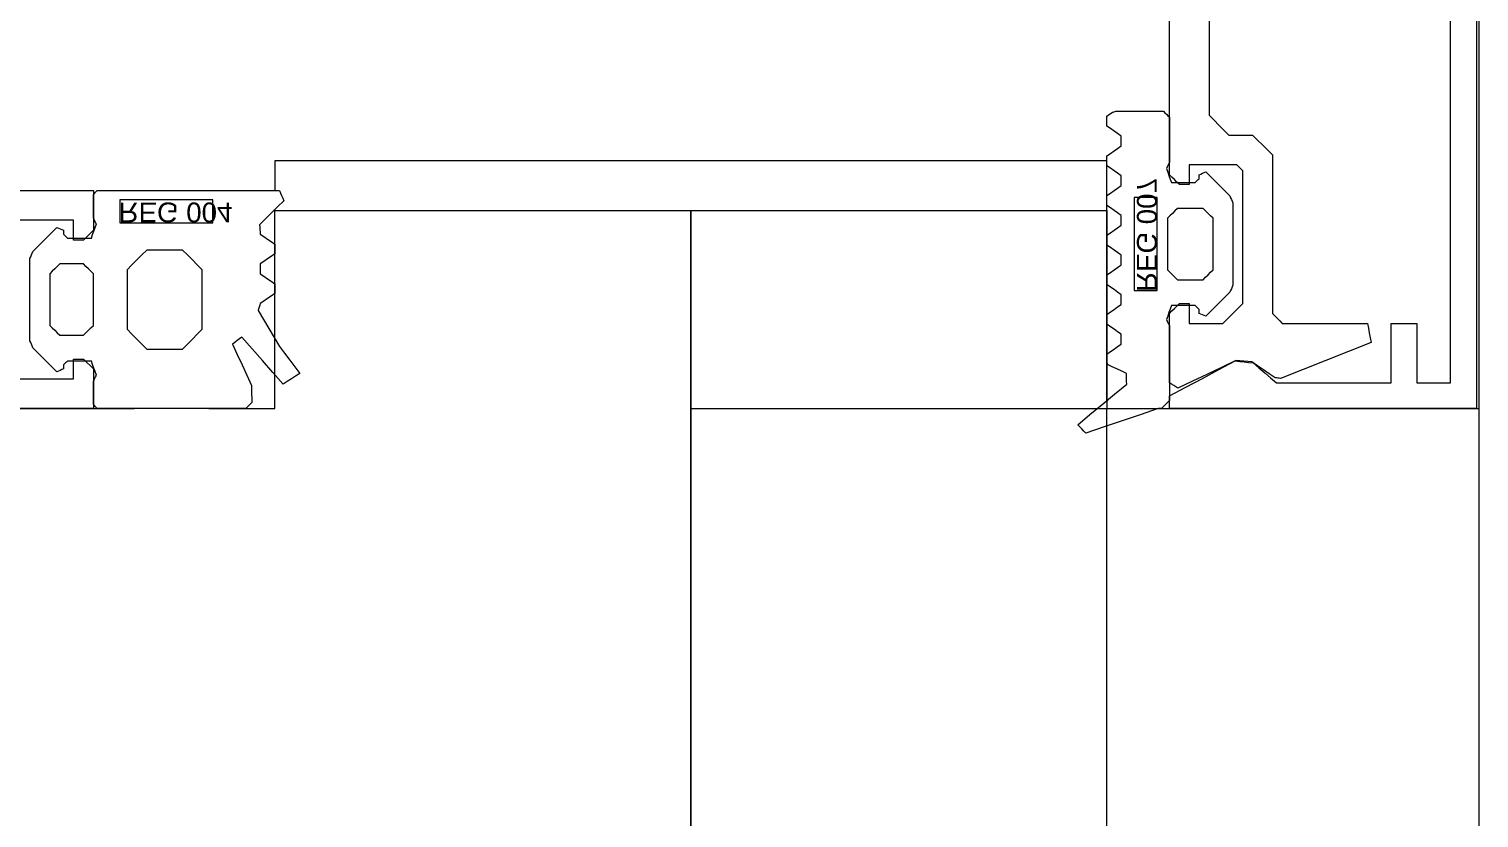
# Model space of a CAD drawing. Header units: millimetres. Extents: x 97 to 214665, y -4577 to 61202.
# Drawn here: x 178824.9 to 178898.1, y 21379.3 to 21419.2 of the extents above; entities that cross this region are included whole.
import ezdxf

# ---------------------------------------------------------------- set-up
doc = ezdxf.new("R2010")
doc.units = ezdxf.units.MM
for name, color, linetype, lineweight in [('A-GLAZ-____-MCUT', 151, 'Continuous', 9), ('A-GLAZ-____-OTLN', 151, 'Continuous', 9), ('A-GLAZ-CURT-OTLN', 52, 'Continuous', 9), ('A-GLAZ-CWMG-MCUT', 51, 'Continuous', 9), ('A-GLAZ-CWMG-OTLN', 51, 'Continuous', 9), ('G-XREF-____-OTLN', 8, 'Continuous', 9)]:
    doc.layers.add(name, color=color, linetype=linetype, lineweight=lineweight)
doc.styles.add('Arial', font='arial.ttf', dxfattribs={"height": 1})

# ---------------------------------------------------------------- blocks, each defined once
blk = doc.blocks.new('PNS_Панель прямоугольная2 - Нр_Стекло - 40мм-39391732-О_АИ_ПП_4_200_Целиком')
at = {"layer": 'A-GLAZ-____-OTLN', "lineweight": 5}
h = blk.add_hatch(dxfattribs=at)
h.set_pattern_fill('FP_143', color=256, style=0, pattern_type=2)
h.set_pattern_definition([(135, (20825, -121460.2), (-282.8427, -282.8427), [200, -600]), (135, (20925, -121660.2), (-282.8427, -282.8427), [600, -200]), (135, (21025, -121260.2), (-282.8427, -282.8427), [200, -600])])
h.paths.add_polyline_path([(485, 0), (-485, 0), (-485, -21), (-475, -21), (-475, -40), (475, -40), (475, -21), (485, -21)])
at = {"layer": 'A-GLAZ-____-MCUT', "color": 10, "lineweight": 5}
blk.add_line((485, 0), (-485, 0), dxfattribs=at)
at = {"layer": 'A-GLAZ-____-OTLN', "color": 10, "lineweight": 5}
blk.add_line((-485, 0), (485, 0), dxfattribs=at)
blk = doc.blocks.new('Прямоугольный импост - Рядовой 50х200-39391715-О_АИ_ПП_4_200_Целиком')
at = {"layer": 'A-GLAZ-CWMG-OTLN', "color": 10, "lineweight": 5}
for p, q in [((121360.2, 21400), (121381.2, 21400)), ((121381.2, 20450), (121381.2, 21400)), ((121400, 20450), (121400, 21400))]:
    blk.add_line(p, q, dxfattribs=at)
blk = doc.blocks.new('Прямоугольный импост - Рядовой 50х200-39391410-О_АИ_ПП_4_200_Целиком')
at = {"layer": 'A-GLAZ-CWMG-MCUT', "color": 90}
for p, q in [((25, 160.2), (25, 28.094)), ((25, 24.344), (25, 21)), ((15, 21), (15, -21)), ((25, 21), (15, 21)), ((15, -21), (25, -21)), ((25, -21), (25, -39.8)), ((25, -39.8), (-25, -39.8))]:
    blk.add_line(p, q, dxfattribs=at)
blk = doc.blocks.new('Прямоугольный импост - 200_dwg-17677014-О_АИ_ПП_4_200_Целиком')
at = {"layer": 'G-XREF-____-OTLN', "color": 10, "lineweight": 5, "flags": 128}
for points in [[(228010.452, 196787.951), (228010.452, 196781.968), (228012.452, 196781.968), (228012.952, 196782.468), (228012.952, 196782.968), (228011.952, 196782.968), (228011.952, 196787.968)], [(228019.952, 196787.968), (228019.952, 196782.968), (228018.952, 196782.968), (228018.952, 196782.468), (228019.452, 196781.968), (228021.452, 196781.968), (228021.452, 196911.968)], [(228013.523, 196785.021), (228013.22, 196784.718), (228012.917, 196784.415), (228012.614, 196784.112), (228012.311, 196783.809)], [(228013.876, 196785.168), (228013.788, 196785.131), (228013.7, 196785.094), (228013.611, 196785.058), (228013.523, 196785.021)], [(228018.028, 196785.168), (228016.99, 196785.168), (228015.952, 196785.168), (228014.914, 196785.168), (228013.876, 196785.168)], [(228018.382, 196785.021), (228018.293, 196785.058), (228018.205, 196785.094), (228018.116, 196785.131), (228018.028, 196785.168)], [(228019.594, 196783.809), (228019.291, 196784.112), (228018.988, 196784.415), (228018.685, 196784.718), (228018.382, 196785.021)], [(228014.152, 196783.668), (228014.277, 196783.793), (228014.402, 196783.918), (228014.527, 196784.043), (228014.652, 196784.168)], [(228014.652, 196784.168), (228015.302, 196784.168), (228015.952, 196784.168), (228016.602, 196784.168), (228017.252, 196784.168)], [(228017.252, 196784.168), (228017.377, 196784.043), (228017.502, 196783.918), (228017.627, 196783.793), (228017.752, 196783.668)], [(228012.311, 196783.809), (228012.346, 196783.724), (228012.382, 196783.638), (228012.417, 196783.553), (228012.452, 196783.468)], [(228012.452, 196783.468), (228012.502, 196783.468), (228012.552, 196783.468), (228012.602, 196783.468), (228012.652, 196783.468)], [(228012.652, 196783.468), (228012.702, 196783.418), (228012.752, 196783.368), (228012.802, 196783.318), (228012.852, 196783.268)], [(228014.152, 196782.468), (228014.152, 196782.768), (228014.152, 196783.068), (228014.152, 196783.368), (228014.152, 196783.668)], [(228017.752, 196783.668), (228017.752, 196783.368), (228017.752, 196783.068), (228017.752, 196782.768), (228017.752, 196782.468)], [(228019.052, 196783.268), (228019.102, 196783.318), (228019.152, 196783.368), (228019.202, 196783.418), (228019.252, 196783.468)], [(228019.252, 196783.468), (228019.302, 196783.468), (228019.352, 196783.468), (228019.402, 196783.468), (228019.452, 196783.468)], [(228019.452, 196783.468), (228019.488, 196783.553), (228019.523, 196783.638), (228019.558, 196783.724), (228019.594, 196783.809)], [(228012.852, 196783.268), (228012.852, 196782.967), (228012.852, 196782.666), (228012.852, 196782.366), (228012.852, 196782.065)], [(228019.052, 196782.065), (228019.052, 196782.366), (228019.052, 196782.666), (228019.052, 196782.967), (228019.052, 196783.268)], [(228010.652, 196781.968), (228010.602, 196781.918), (228010.552, 196781.868), (228010.502, 196781.818), (228010.452, 196781.768)], [(228011.826, 196781.968), (228011.532, 196781.968), (228011.239, 196781.968), (228010.946, 196781.968), (228010.652, 196781.968)], [(228012.139, 196781.816), (228012.061, 196781.854), (228011.982, 196781.892), (228011.904, 196781.93), (228011.826, 196781.968)], [(228012.852, 196782.065), (228012.674, 196782.003), (228012.496, 196781.941), (228012.317, 196781.879), (228012.139, 196781.816)], [(228014.652, 196781.968), (228014.527, 196782.093), (228014.402, 196782.218), (228014.277, 196782.343), (228014.152, 196782.468)], [(228017.252, 196781.968), (228016.602, 196781.968), (228015.952, 196781.968), (228015.302, 196781.968), (228014.652, 196781.968)], [(228017.752, 196782.468), (228017.627, 196782.343), (228017.502, 196782.218), (228017.377, 196782.093), (228017.252, 196781.968)], [(228019.765, 196781.816), (228019.587, 196781.879), (228019.409, 196781.941), (228019.231, 196782.003), (228019.052, 196782.065)], [(228020.079, 196781.968), (228020, 196781.93), (228019.922, 196781.892), (228019.844, 196781.854), (228019.765, 196781.816)], [(228021.252, 196781.968), (228020.959, 196781.968), (228020.665, 196781.968), (228020.372, 196781.968), (228020.079, 196781.968)], [(228021.452, 196781.768), (228021.402, 196781.818), (228021.352, 196781.868), (228021.302, 196781.918), (228021.252, 196781.968)], [(228010.452, 196781.768), (228010.452, 196779.468), (228010.452, 196777.168), (228010.452, 196774.868), (228010.452, 196772.568)], [(228021.452, 196774.268), (228021.452, 196776.143), (228021.452, 196778.018), (228021.452, 196779.893), (228021.452, 196781.768)], [(228013.452, 196779.268), (228013.702, 196779.518), (228013.952, 196779.768), (228014.202, 196780.018), (228014.452, 196780.268)], [(228014.452, 196780.268), (228015.202, 196780.268), (228015.952, 196780.268), (228016.702, 196780.268), (228017.452, 196780.268)], [(228017.452, 196780.268), (228017.702, 196780.018), (228017.952, 196779.768), (228018.202, 196779.518), (228018.452, 196779.268)], [(228013.452, 196777.468), (228013.452, 196777.918), (228013.452, 196778.368), (228013.452, 196778.818), (228013.452, 196779.268)], [(228018.452, 196779.268), (228018.452, 196778.818), (228018.452, 196778.368), (228018.452, 196777.918), (228018.452, 196777.468)], [(228014.452, 196776.468), (228014.202, 196776.718), (228013.952, 196776.968), (228013.702, 196777.218), (228013.452, 196777.468)], [(228018.452, 196777.468), (228018.202, 196777.218), (228017.952, 196776.968), (228017.702, 196776.718), (228017.452, 196776.468)], [(228017.452, 196776.468), (228016.702, 196776.468), (228015.952, 196776.468), (228015.202, 196776.468), (228014.452, 196776.468)], [(228017.844, 196774.476), (228017.933, 196774.592), (228018.023, 196774.708), (228018.112, 196774.824), (228018.201, 196774.939)], [(228018.201, 196774.939), (228018.723, 196774.7), (228019.245, 196774.461), (228019.767, 196774.221), (228020.289, 196773.982)], [(228020.219, 196772.391), (228019.625, 196772.912), (228019.031, 196773.433), (228018.437, 196773.955), (228017.844, 196774.476)], [(228020.289, 196773.982), (228020.505, 196773.978), (228020.721, 196773.975), (228020.936, 196773.971), (228021.152, 196773.968)], [(228021.152, 196773.968), (228021.227, 196774.043), (228021.302, 196774.118), (228021.377, 196774.193), (228021.452, 196774.268)], [(228010.964, 196772.355), (228011.27, 196772.661), (228011.576, 196772.968), (228011.883, 196773.274), (228012.189, 196773.58)], [(228012.189, 196773.58), (228012.304, 196773.569), (228012.419, 196773.558), (228012.533, 196773.548), (228012.648, 196773.537)], [(228012.648, 196773.537), (228012.775, 196773.352), (228012.901, 196773.168), (228013.027, 196772.983), (228013.153, 196772.798)], [(228013.648, 196772.798), (228013.775, 196772.983), (228013.901, 196773.168), (228014.027, 196773.352), (228014.153, 196773.537)], [(228014.153, 196773.537), (228014.277, 196773.537), (228014.401, 196773.537), (228014.525, 196773.537), (228014.648, 196773.537)], [(228014.648, 196773.537), (228014.775, 196773.352), (228014.901, 196773.168), (228015.027, 196772.983), (228015.153, 196772.798)], [(228015.648, 196772.798), (228015.775, 196772.983), (228015.901, 196773.168), (228016.027, 196773.352), (228016.153, 196773.537)], [(228016.153, 196773.537), (228016.242, 196773.565), (228016.33, 196773.592), (228016.419, 196773.62), (228016.507, 196773.648)], [(228016.507, 196773.648), (228016.96, 196773.377), (228017.412, 196773.105), (228017.865, 196772.834), (228018.317, 196772.562)], [(228021.053, 196730.798), (228008.952, 196730.798), (228008.952, 196772.798), (228010.452, 196772.798)], [(228010.452, 196772.568), (228010.58, 196772.514), (228010.708, 196772.461), (228010.836, 196772.408), (228010.964, 196772.355)], [(228013.153, 196772.798), (228013.277, 196772.798), (228013.401, 196772.798), (228013.525, 196772.798), (228013.648, 196772.798)], [(228015.153, 196772.798), (228015.277, 196772.798), (228015.401, 196772.798), (228015.525, 196772.798), (228015.648, 196772.798)], [(228018.317, 196772.562), (228018.659, 196772.308), (228019.002, 196772.053), (228019.344, 196771.799), (228019.686, 196771.544)], [(228019.686, 196771.544), (228019.819, 196771.756), (228019.952, 196771.968), (228020.085, 196772.179), (228020.219, 196772.391)], [(228022.264, 196732.263), (228021.752, 196731.644), (228021.241, 196731.025), (228020.729, 196730.407), (228020.217, 196729.788)], [(228022.69, 196731.847), (228022.584, 196731.951), (228022.477, 196732.055), (228022.371, 196732.159), (228022.264, 196732.263)], [(228021.452, 196728.196), (228021.762, 196729.109), (228022.071, 196730.021), (228022.381, 196730.934), (228022.69, 196731.847)], [(228006.705, 196730.798), (228006.655, 196730.725), (228006.605, 196730.652), (228006.555, 196730.579), (228006.505, 196730.506)], [(228007.2, 196730.798), (228007.076, 196730.798), (228006.952, 196730.798), (228006.828, 196730.798), (228006.705, 196730.798)], [(228007.705, 196730.06), (228007.578, 196730.244), (228007.452, 196730.429), (228007.326, 196730.614), (228007.2, 196730.798)], [(228008.705, 196730.798), (228008.578, 196730.614), (228008.452, 196730.429), (228008.326, 196730.244), (228008.2, 196730.06)], [(228009.2, 196730.798), (228009.076, 196730.798), (228008.952, 196730.798), (228008.828, 196730.798), (228008.705, 196730.798)], [(228009.705, 196730.06), (228009.578, 196730.244), (228009.452, 196730.429), (228009.326, 196730.614), (228009.2, 196730.798)], [(228010.705, 196730.798), (228010.578, 196730.614), (228010.452, 196730.429), (228010.326, 196730.244), (228010.2, 196730.06)], [(228011.2, 196730.798), (228011.076, 196730.798), (228010.952, 196730.798), (228010.828, 196730.798), (228010.705, 196730.798)], [(228011.705, 196730.06), (228011.578, 196730.244), (228011.452, 196730.429), (228011.326, 196730.614), (228011.2, 196730.798)], [(228012.705, 196730.798), (228012.578, 196730.614), (228012.452, 196730.429), (228012.326, 196730.244), (228012.2, 196730.06)], [(228013.2, 196730.798), (228013.076, 196730.798), (228012.952, 196730.798), (228012.828, 196730.798), (228012.705, 196730.798)], [(228013.705, 196730.06), (228013.578, 196730.244), (228013.452, 196730.429), (228013.326, 196730.614), (228013.2, 196730.798)], [(228014.705, 196730.798), (228014.578, 196730.614), (228014.452, 196730.429), (228014.326, 196730.244), (228014.2, 196730.06)], [(228015.2, 196730.798), (228015.076, 196730.798), (228014.952, 196730.798), (228014.828, 196730.798), (228014.705, 196730.798)], [(228015.705, 196730.06), (228015.578, 196730.244), (228015.452, 196730.429), (228015.326, 196730.614), (228015.2, 196730.798)], [(228016.705, 196730.798), (228016.578, 196730.614), (228016.452, 196730.429), (228016.326, 196730.244), (228016.2, 196730.06)], [(228017.2, 196730.798), (228017.076, 196730.798), (228016.952, 196730.798), (228016.828, 196730.798), (228016.705, 196730.798)], [(228017.705, 196730.06), (228017.578, 196730.244), (228017.452, 196730.429), (228017.326, 196730.614), (228017.2, 196730.798)], [(228018.705, 196730.798), (228018.578, 196730.614), (228018.452, 196730.429), (228018.326, 196730.244), (228018.2, 196730.06)], [(228019.223, 196730.759), (228019.093, 196730.768), (228018.964, 196730.778), (228018.834, 196730.788), (228018.705, 196730.798)], [(228019.682, 196729.8), (228019.567, 196730.039), (228019.452, 196730.279), (228019.338, 196730.519), (228019.223, 196730.759)], [(228006.505, 196730.506), (228006.491, 196730.463), (228006.478, 196730.421), (228006.465, 196730.379), (228006.452, 196730.336)], [(228006.452, 196730.336), (228006.452, 196729.735), (228006.452, 196729.133), (228006.452, 196728.531), (228006.452, 196727.929)], [(228008.2, 196730.06), (228008.076, 196730.06), (228007.952, 196730.06), (228007.828, 196730.06), (228007.705, 196730.06)], [(228010.2, 196730.06), (228010.076, 196730.06), (228009.952, 196730.06), (228009.828, 196730.06), (228009.705, 196730.06)], [(228012.2, 196730.06), (228012.076, 196730.06), (228011.952, 196730.06), (228011.828, 196730.06), (228011.705, 196730.06)], [(228014.2, 196730.06), (228014.076, 196730.06), (228013.952, 196730.06), (228013.828, 196730.06), (228013.705, 196730.06)], [(228016.2, 196730.06), (228016.076, 196730.06), (228015.952, 196730.06), (228015.828, 196730.06), (228015.705, 196730.06)], [(228018.2, 196730.06), (228018.076, 196730.06), (228017.952, 196730.06), (228017.828, 196730.06), (228017.705, 196730.06)], [(228020.217, 196729.788), (228020.083, 196729.791), (228019.949, 196729.794), (228019.815, 196729.797), (228019.682, 196729.8)], [(228006.452, 196727.929), (228006.527, 196727.854), (228006.602, 196727.779), (228006.677, 196727.704), (228006.752, 196727.629)], [(228009.026, 196727.629), (228009.104, 196727.667), (228009.182, 196727.705), (228009.261, 196727.742), (228009.339, 196727.78)], [(228009.339, 196727.78), (228009.517, 196727.718), (228009.696, 196727.656), (228009.874, 196727.594), (228010.052, 196727.531)], [(228011.352, 196727.229), (228011.477, 196727.354), (228011.602, 196727.479), (228011.727, 196727.604), (228011.852, 196727.729)], [(228011.852, 196727.729), (228012.502, 196727.729), (228013.152, 196727.729), (228013.802, 196727.729), (228014.452, 196727.729)], [(228014.452, 196727.729), (228014.577, 196727.604), (228014.702, 196727.479), (228014.827, 196727.354), (228014.952, 196727.229)], [(228016.252, 196727.531), (228016.431, 196727.594), (228016.609, 196727.656), (228016.787, 196727.718), (228016.965, 196727.78)], [(228016.965, 196727.78), (228017.044, 196727.742), (228017.122, 196727.705), (228017.2, 196727.667), (228017.279, 196727.629)], [(228021.052, 196727.629), (228021.152, 196727.729), (228021.252, 196727.829), (228021.352, 196727.929), (228021.452, 196728.029)], [(228021.452, 196728.029), (228021.452, 196728.071), (228021.452, 196728.113), (228021.452, 196728.154), (228021.452, 196728.196)], [(228009.652, 196727.629), (228003.052, 196727.629), (227996.452, 196727.629), (227989.852, 196727.629), (227983.252, 196727.629)], [(228006.752, 196727.629), (228007.321, 196727.629), (228007.889, 196727.629), (228008.457, 196727.629), (228009.026, 196727.629)], [(228010.152, 196727.129), (228010.027, 196727.254), (228009.902, 196727.379), (228009.777, 196727.504), (228009.652, 196727.629)], [(228010.052, 196727.531), (228010.052, 196727.231), (228010.052, 196726.93), (228010.052, 196726.63), (228010.052, 196726.329)], [(228010.152, 196726.629), (228010.152, 196726.754), (228010.152, 196726.879), (228010.152, 196727.004), (228010.152, 196727.129)], [(228011.352, 196725.929), (228011.352, 196726.254), (228011.352, 196726.579), (228011.352, 196726.904), (228011.352, 196727.229)], [(228014.952, 196727.229), (228014.952, 196726.904), (228014.952, 196726.579), (228014.952, 196726.254), (228014.952, 196725.929)], [(228016.652, 196727.629), (228016.527, 196727.504), (228016.402, 196727.379), (228016.277, 196727.254), (228016.152, 196727.129)], [(228016.152, 196727.129), (228016.152, 196727.004), (228016.152, 196726.879), (228016.152, 196726.754), (228016.152, 196726.629)], [(228016.252, 196726.329), (228016.252, 196726.63), (228016.252, 196726.93), (228016.252, 196727.231), (228016.252, 196727.531)], [(228020.152, 196727.629), (228019.277, 196727.629), (228018.402, 196727.629), (228017.527, 196727.629), (228016.652, 196727.629)], [(228017.279, 196727.629), (228018.222, 196727.629), (228019.165, 196727.629), (228020.109, 196727.629), (228021.052, 196727.629)], [(228019.03, 196724.273), (228019.378, 196725.005), (228019.726, 196725.736), (228020.075, 196726.468), (228020.423, 196727.2)], [(228020.812, 196727.629), (228020.37, 196726.798), (228019.929, 196725.967), (228019.487, 196725.136), (228019.046, 196724.304)], [(228020.423, 196727.2), (228020.355, 196727.307), (228020.288, 196727.415), (228020.22, 196727.522), (228020.152, 196727.629)], [(228021.452, 196727.629), (228021.292, 196727.629), (228021.132, 196727.629), (228020.972, 196727.629), (228020.812, 196727.629)], [(228021.452, 196712.129), (228021.452, 196716.004), (228021.452, 196719.879), (228021.452, 196723.754), (228021.452, 196727.629)], [(228009.152, 196724.229), (228009.152, 196724.829), (228009.152, 196725.429), (228009.152, 196726.029), (228009.152, 196726.629)], [(228009.152, 196726.629), (228009.402, 196726.629), (228009.652, 196726.629), (228009.902, 196726.629), (228010.152, 196726.629)], [(228010.052, 196726.329), (228010.002, 196726.279), (228009.952, 196726.229), (228009.902, 196726.179), (228009.852, 196726.129)], [(228016.152, 196726.629), (228016.402, 196726.629), (228016.652, 196726.629), (228016.902, 196726.629), (228017.152, 196726.629)], [(228016.452, 196726.129), (228016.402, 196726.179), (228016.352, 196726.229), (228016.302, 196726.279), (228016.252, 196726.329)], [(228017.152, 196726.629), (228017.152, 196726.204), (228017.152, 196725.779), (228017.152, 196725.354), (228017.152, 196724.929)], [(227996.752, 196725.629), (227999.227, 196725.629), (228001.702, 196725.629), (228004.177, 196725.629), (228006.652, 196725.629)], [(228006.652, 196725.629), (228006.902, 196725.379), (228007.152, 196725.129), (228007.402, 196724.879), (228007.652, 196724.629)], [(228009.652, 196726.129), (228009.617, 196726.044), (228009.582, 196725.958), (228009.546, 196725.873), (228009.511, 196725.788)], [(228009.511, 196725.788), (228009.814, 196725.485), (228010.117, 196725.182), (228010.42, 196724.879), (228010.723, 196724.575)], [(228009.852, 196726.129), (228009.802, 196726.129), (228009.752, 196726.129), (228009.702, 196726.129), (228009.652, 196726.129)], [(228011.852, 196725.429), (228011.727, 196725.554), (228011.602, 196725.679), (228011.477, 196725.804), (228011.352, 196725.929)], [(228014.952, 196725.929), (228014.827, 196725.804), (228014.702, 196725.679), (228014.577, 196725.554), (228014.452, 196725.429)], [(228015.582, 196724.575), (228015.885, 196724.879), (228016.188, 196725.182), (228016.491, 196725.485), (228016.794, 196725.788)], [(228016.652, 196726.129), (228016.602, 196726.129), (228016.552, 196726.129), (228016.502, 196726.129), (228016.452, 196726.129)], [(228016.794, 196725.788), (228016.758, 196725.873), (228016.723, 196725.958), (228016.688, 196726.044), (228016.652, 196726.129)], [(228014.452, 196725.429), (228013.802, 196725.429), (228013.152, 196725.429), (228012.502, 196725.429), (228011.852, 196725.429)], [(228017.152, 196724.929), (228016.902, 196724.679), (228016.652, 196724.429), (228016.402, 196724.179), (228016.152, 196723.929)], [(228007.652, 196724.629), (228007.652, 196724.329), (228007.652, 196724.029), (228007.652, 196723.729), (228007.652, 196723.429)], [(228009.452, 196723.929), (228009.377, 196724.004), (228009.302, 196724.079), (228009.227, 196724.154), (228009.152, 196724.229)], [(228010.723, 196724.575), (228010.811, 196724.539), (228010.9, 196724.502), (228010.988, 196724.466), (228011.076, 196724.429)], [(228011.076, 196724.429), (228012.114, 196724.429), (228013.152, 196724.429), (228014.19, 196724.429), (228015.228, 196724.429)], [(228015.228, 196724.429), (228015.316, 196724.466), (228015.405, 196724.502), (228015.493, 196724.539), (228015.582, 196724.575)], [(228019.092, 196723.477), (228019.077, 196723.676), (228019.061, 196723.875), (228019.045, 196724.074), (228019.03, 196724.273)], [(228019.046, 196724.304), (228019.07, 196724.081), (228019.095, 196723.857), (228019.119, 196723.633), (228019.144, 196723.409)], [(228007.652, 196723.429), (228007.902, 196723.179), (228008.152, 196722.929), (228008.402, 196722.679), (228008.652, 196722.429)], [(228016.152, 196723.929), (228014.477, 196723.929), (228012.802, 196723.929), (228011.127, 196723.929), (228009.452, 196723.929)], [(228019.9, 196722.299), (228019.698, 196722.593), (228019.496, 196722.888), (228019.294, 196723.182), (228019.092, 196723.477)], [(228019.144, 196723.409), (228019.396, 196723.114), (228019.648, 196722.819), (228019.9, 196722.524), (228020.152, 196722.229)], [(228008.652, 196722.429), (228010.652, 196722.429), (228012.652, 196722.429), (228014.652, 196722.429), (228016.652, 196722.429)], [(228016.652, 196722.429), (228016.777, 196722.304), (228016.902, 196722.179), (228017.027, 196722.054), (228017.152, 196721.929)], [(228017.152, 196721.929), (228017.152, 196720.854), (228017.152, 196719.779), (228017.152, 196718.704), (228017.152, 196717.629)], [(228018.117, 196717.445), (228018.571, 196718.588), (228019.024, 196719.732), (228019.478, 196720.875), (228019.931, 196722.018)], [(228019.931, 196722.018), (228019.923, 196722.088), (228019.915, 196722.159), (228019.908, 196722.229), (228019.9, 196722.299)], [(228020.152, 196722.229), (228020.152, 196720.779), (228020.152, 196719.329), (228020.152, 196717.879), (228020.152, 196716.429)], [(228017.152, 196717.629), (228017.393, 196717.583), (228017.635, 196717.537), (228017.876, 196717.491), (228018.117, 196717.445)], [(228020.152, 196716.429), (228019.402, 196716.429), (228018.652, 196716.429), (228017.902, 196716.429), (228017.152, 196716.429)], [(228017.152, 196716.429), (228017.152, 196716.104), (228017.152, 196715.779), (228017.152, 196715.454), (228017.152, 196715.129)], [(228017.152, 196715.129), (228017.902, 196715.129), (228018.652, 196715.129), (228019.402, 196715.129), (228020.152, 196715.129)], [(228020.152, 196715.129), (228020.152, 196714.704), (228020.152, 196714.279), (228020.152, 196713.854), (228020.152, 196713.429)], [(228020.152, 196713.429), (228008.302, 196713.429), (227996.452, 196713.429), (227984.602, 196713.429), (227972.752, 196713.429)], [(227971.452, 196712.129), (227983.952, 196712.129), (227996.452, 196712.129), (228008.952, 196712.129), (228021.452, 196712.129)]]:
    blk.add_lwpolyline(points, dxfattribs=at)
for points in [[(228012.083, 196775.926), (228010.914, 196775.926), (228010.914, 196780.625), (228012.083, 196780.625)], [(228010.802, 196728.241), (228010.802, 196729.41), (228015.502, 196729.41), (228015.502, 196728.241)]]:
    blk.add_lwpolyline(points, close=True, dxfattribs=at)
blk = doc.blocks.new('Прямоугольный импост - 200_dwg-V118-О_АИ_ПП_4_200_Целиком')
at = {"layer": 'G-XREF-____-OTLN', "color": 10, "lineweight": 5, "flags": 128}
for points in [[(228010.452, 196787.951), (228010.452, 196781.968), (228012.452, 196781.968), (228012.952, 196782.468), (228012.952, 196782.968), (228011.952, 196782.968), (228011.952, 196787.968)], [(228019.952, 196787.968), (228019.952, 196782.968), (228018.952, 196782.968), (228018.952, 196782.468), (228019.452, 196781.968), (228021.452, 196781.968), (228021.452, 196911.968)], [(228013.523, 196785.021), (228013.22, 196784.718), (228012.917, 196784.415), (228012.614, 196784.112), (228012.311, 196783.809)], [(228013.876, 196785.168), (228013.788, 196785.131), (228013.7, 196785.094), (228013.611, 196785.058), (228013.523, 196785.021)], [(228018.028, 196785.168), (228016.99, 196785.168), (228015.952, 196785.168), (228014.914, 196785.168), (228013.876, 196785.168)], [(228018.382, 196785.021), (228018.293, 196785.058), (228018.205, 196785.094), (228018.116, 196785.131), (228018.028, 196785.168)], [(228019.594, 196783.809), (228019.291, 196784.112), (228018.988, 196784.415), (228018.685, 196784.718), (228018.382, 196785.021)], [(228014.152, 196783.668), (228014.277, 196783.793), (228014.402, 196783.918), (228014.527, 196784.043), (228014.652, 196784.168)], [(228014.652, 196784.168), (228015.302, 196784.168), (228015.952, 196784.168), (228016.602, 196784.168), (228017.252, 196784.168)], [(228017.252, 196784.168), (228017.377, 196784.043), (228017.502, 196783.918), (228017.627, 196783.793), (228017.752, 196783.668)], [(228012.311, 196783.809), (228012.346, 196783.724), (228012.382, 196783.638), (228012.417, 196783.553), (228012.452, 196783.468)], [(228012.452, 196783.468), (228012.502, 196783.468), (228012.552, 196783.468), (228012.602, 196783.468), (228012.652, 196783.468)], [(228012.652, 196783.468), (228012.702, 196783.418), (228012.752, 196783.368), (228012.802, 196783.318), (228012.852, 196783.268)], [(228014.152, 196782.468), (228014.152, 196782.768), (228014.152, 196783.068), (228014.152, 196783.368), (228014.152, 196783.668)], [(228017.752, 196783.668), (228017.752, 196783.368), (228017.752, 196783.068), (228017.752, 196782.768), (228017.752, 196782.468)], [(228019.052, 196783.268), (228019.102, 196783.318), (228019.152, 196783.368), (228019.202, 196783.418), (228019.252, 196783.468)], [(228019.252, 196783.468), (228019.302, 196783.468), (228019.352, 196783.468), (228019.402, 196783.468), (228019.452, 196783.468)], [(228019.452, 196783.468), (228019.488, 196783.553), (228019.523, 196783.638), (228019.558, 196783.724), (228019.594, 196783.809)], [(228012.852, 196783.268), (228012.852, 196782.967), (228012.852, 196782.666), (228012.852, 196782.366), (228012.852, 196782.065)], [(228019.052, 196782.065), (228019.052, 196782.366), (228019.052, 196782.666), (228019.052, 196782.967), (228019.052, 196783.268)], [(228010.652, 196781.968), (228010.602, 196781.918), (228010.552, 196781.868), (228010.502, 196781.818), (228010.452, 196781.768)], [(228011.826, 196781.968), (228011.532, 196781.968), (228011.239, 196781.968), (228010.946, 196781.968), (228010.652, 196781.968)], [(228012.139, 196781.816), (228012.061, 196781.854), (228011.982, 196781.892), (228011.904, 196781.93), (228011.826, 196781.968)], [(228012.852, 196782.065), (228012.674, 196782.003), (228012.496, 196781.941), (228012.317, 196781.879), (228012.139, 196781.816)], [(228014.652, 196781.968), (228014.527, 196782.093), (228014.402, 196782.218), (228014.277, 196782.343), (228014.152, 196782.468)], [(228017.252, 196781.968), (228016.602, 196781.968), (228015.952, 196781.968), (228015.302, 196781.968), (228014.652, 196781.968)], [(228017.752, 196782.468), (228017.627, 196782.343), (228017.502, 196782.218), (228017.377, 196782.093), (228017.252, 196781.968)], [(228019.765, 196781.816), (228019.587, 196781.879), (228019.409, 196781.941), (228019.231, 196782.003), (228019.052, 196782.065)], [(228020.079, 196781.968), (228020, 196781.93), (228019.922, 196781.892), (228019.844, 196781.854), (228019.765, 196781.816)], [(228021.252, 196781.968), (228020.959, 196781.968), (228020.665, 196781.968), (228020.372, 196781.968), (228020.079, 196781.968)], [(228021.452, 196781.768), (228021.402, 196781.818), (228021.352, 196781.868), (228021.302, 196781.918), (228021.252, 196781.968)], [(228010.452, 196781.768), (228010.452, 196779.468), (228010.452, 196777.168), (228010.452, 196774.868), (228010.452, 196772.568)], [(228021.452, 196774.268), (228021.452, 196776.143), (228021.452, 196778.018), (228021.452, 196779.893), (228021.452, 196781.768)], [(228013.452, 196779.268), (228013.702, 196779.518), (228013.952, 196779.768), (228014.202, 196780.018), (228014.452, 196780.268)], [(228014.452, 196780.268), (228015.202, 196780.268), (228015.952, 196780.268), (228016.702, 196780.268), (228017.452, 196780.268)], [(228017.452, 196780.268), (228017.702, 196780.018), (228017.952, 196779.768), (228018.202, 196779.518), (228018.452, 196779.268)], [(228013.452, 196777.468), (228013.452, 196777.918), (228013.452, 196778.368), (228013.452, 196778.818), (228013.452, 196779.268)], [(228018.452, 196779.268), (228018.452, 196778.818), (228018.452, 196778.368), (228018.452, 196777.918), (228018.452, 196777.468)], [(228014.452, 196776.468), (228014.202, 196776.718), (228013.952, 196776.968), (228013.702, 196777.218), (228013.452, 196777.468)], [(228018.452, 196777.468), (228018.202, 196777.218), (228017.952, 196776.968), (228017.702, 196776.718), (228017.452, 196776.468)], [(228017.452, 196776.468), (228016.702, 196776.468), (228015.952, 196776.468), (228015.202, 196776.468), (228014.452, 196776.468)], [(228017.844, 196774.476), (228017.933, 196774.592), (228018.023, 196774.708), (228018.112, 196774.824), (228018.201, 196774.939)], [(228018.201, 196774.939), (228018.723, 196774.7), (228019.245, 196774.461), (228019.767, 196774.221), (228020.289, 196773.982)], [(228020.219, 196772.391), (228019.625, 196772.912), (228019.031, 196773.433), (228018.437, 196773.955), (228017.844, 196774.476)], [(228020.289, 196773.982), (228020.505, 196773.978), (228020.721, 196773.975), (228020.936, 196773.971), (228021.152, 196773.968)], [(228021.152, 196773.968), (228021.227, 196774.043), (228021.302, 196774.118), (228021.377, 196774.193), (228021.452, 196774.268)], [(228010.964, 196772.355), (228011.27, 196772.661), (228011.576, 196772.968), (228011.883, 196773.274), (228012.189, 196773.58)], [(228012.189, 196773.58), (228012.304, 196773.569), (228012.419, 196773.558), (228012.533, 196773.548), (228012.648, 196773.537)], [(228012.648, 196773.537), (228012.775, 196773.352), (228012.901, 196773.168), (228013.027, 196772.983), (228013.153, 196772.798)], [(228013.648, 196772.798), (228013.775, 196772.983), (228013.901, 196773.168), (228014.027, 196773.352), (228014.153, 196773.537)], [(228014.153, 196773.537), (228014.277, 196773.537), (228014.401, 196773.537), (228014.525, 196773.537), (228014.648, 196773.537)], [(228014.648, 196773.537), (228014.775, 196773.352), (228014.901, 196773.168), (228015.027, 196772.983), (228015.153, 196772.798)], [(228015.648, 196772.798), (228015.775, 196772.983), (228015.901, 196773.168), (228016.027, 196773.352), (228016.153, 196773.537)], [(228016.153, 196773.537), (228016.242, 196773.565), (228016.33, 196773.592), (228016.419, 196773.62), (228016.507, 196773.648)], [(228016.507, 196773.648), (228016.96, 196773.377), (228017.412, 196773.105), (228017.865, 196772.834), (228018.317, 196772.562)], [(228021.053, 196730.798), (228008.952, 196730.798), (228008.952, 196772.798), (228010.452, 196772.798)], [(228010.452, 196772.568), (228010.58, 196772.514), (228010.708, 196772.461), (228010.836, 196772.408), (228010.964, 196772.355)], [(228013.153, 196772.798), (228013.277, 196772.798), (228013.401, 196772.798), (228013.525, 196772.798), (228013.648, 196772.798)], [(228015.153, 196772.798), (228015.277, 196772.798), (228015.401, 196772.798), (228015.525, 196772.798), (228015.648, 196772.798)], [(228018.317, 196772.562), (228018.659, 196772.308), (228019.002, 196772.053), (228019.344, 196771.799), (228019.686, 196771.544)], [(228019.686, 196771.544), (228019.819, 196771.756), (228019.952, 196771.968), (228020.085, 196772.179), (228020.219, 196772.391)], [(228022.264, 196732.263), (228021.752, 196731.644), (228021.241, 196731.025), (228020.729, 196730.407), (228020.217, 196729.788)], [(228022.69, 196731.847), (228022.584, 196731.951), (228022.477, 196732.055), (228022.371, 196732.159), (228022.264, 196732.263)], [(228021.452, 196728.196), (228021.762, 196729.109), (228022.071, 196730.021), (228022.381, 196730.934), (228022.69, 196731.847)], [(228006.705, 196730.798), (228006.655, 196730.725), (228006.605, 196730.652), (228006.555, 196730.579), (228006.505, 196730.506)], [(228007.2, 196730.798), (228007.076, 196730.798), (228006.952, 196730.798), (228006.828, 196730.798), (228006.705, 196730.798)], [(228007.705, 196730.06), (228007.578, 196730.244), (228007.452, 196730.429), (228007.326, 196730.614), (228007.2, 196730.798)], [(228008.705, 196730.798), (228008.578, 196730.614), (228008.452, 196730.429), (228008.326, 196730.244), (228008.2, 196730.06)], [(228009.2, 196730.798), (228009.076, 196730.798), (228008.952, 196730.798), (228008.828, 196730.798), (228008.705, 196730.798)], [(228009.705, 196730.06), (228009.578, 196730.244), (228009.452, 196730.429), (228009.326, 196730.614), (228009.2, 196730.798)], [(228010.705, 196730.798), (228010.578, 196730.614), (228010.452, 196730.429), (228010.326, 196730.244), (228010.2, 196730.06)], [(228011.2, 196730.798), (228011.076, 196730.798), (228010.952, 196730.798), (228010.828, 196730.798), (228010.705, 196730.798)], [(228011.705, 196730.06), (228011.578, 196730.244), (228011.452, 196730.429), (228011.326, 196730.614), (228011.2, 196730.798)], [(228012.705, 196730.798), (228012.578, 196730.614), (228012.452, 196730.429), (228012.326, 196730.244), (228012.2, 196730.06)], [(228013.2, 196730.798), (228013.076, 196730.798), (228012.952, 196730.798), (228012.828, 196730.798), (228012.705, 196730.798)], [(228013.705, 196730.06), (228013.578, 196730.244), (228013.452, 196730.429), (228013.326, 196730.614), (228013.2, 196730.798)], [(228014.705, 196730.798), (228014.578, 196730.614), (228014.452, 196730.429), (228014.326, 196730.244), (228014.2, 196730.06)], [(228015.2, 196730.798), (228015.076, 196730.798), (228014.952, 196730.798), (228014.828, 196730.798), (228014.705, 196730.798)], [(228015.705, 196730.06), (228015.578, 196730.244), (228015.452, 196730.429), (228015.326, 196730.614), (228015.2, 196730.798)], [(228016.705, 196730.798), (228016.578, 196730.614), (228016.452, 196730.429), (228016.326, 196730.244), (228016.2, 196730.06)], [(228017.2, 196730.798), (228017.076, 196730.798), (228016.952, 196730.798), (228016.828, 196730.798), (228016.705, 196730.798)], [(228017.705, 196730.06), (228017.578, 196730.244), (228017.452, 196730.429), (228017.326, 196730.614), (228017.2, 196730.798)], [(228018.705, 196730.798), (228018.578, 196730.614), (228018.452, 196730.429), (228018.326, 196730.244), (228018.2, 196730.06)], [(228019.223, 196730.759), (228019.093, 196730.768), (228018.964, 196730.778), (228018.834, 196730.788), (228018.705, 196730.798)], [(228019.682, 196729.8), (228019.567, 196730.039), (228019.452, 196730.279), (228019.338, 196730.519), (228019.223, 196730.759)], [(228006.505, 196730.506), (228006.491, 196730.463), (228006.478, 196730.421), (228006.465, 196730.379), (228006.452, 196730.336)], [(228006.452, 196730.336), (228006.452, 196729.735), (228006.452, 196729.133), (228006.452, 196728.531), (228006.452, 196727.929)], [(228008.2, 196730.06), (228008.076, 196730.06), (228007.952, 196730.06), (228007.828, 196730.06), (228007.705, 196730.06)], [(228010.2, 196730.06), (228010.076, 196730.06), (228009.952, 196730.06), (228009.828, 196730.06), (228009.705, 196730.06)], [(228012.2, 196730.06), (228012.076, 196730.06), (228011.952, 196730.06), (228011.828, 196730.06), (228011.705, 196730.06)], [(228014.2, 196730.06), (228014.076, 196730.06), (228013.952, 196730.06), (228013.828, 196730.06), (228013.705, 196730.06)], [(228016.2, 196730.06), (228016.076, 196730.06), (228015.952, 196730.06), (228015.828, 196730.06), (228015.705, 196730.06)], [(228018.2, 196730.06), (228018.076, 196730.06), (228017.952, 196730.06), (228017.828, 196730.06), (228017.705, 196730.06)], [(228020.217, 196729.788), (228020.083, 196729.791), (228019.949, 196729.794), (228019.815, 196729.797), (228019.682, 196729.8)], [(228006.452, 196727.929), (228006.527, 196727.854), (228006.602, 196727.779), (228006.677, 196727.704), (228006.752, 196727.629)], [(228009.026, 196727.629), (228009.104, 196727.667), (228009.182, 196727.705), (228009.261, 196727.742), (228009.339, 196727.78)], [(228009.339, 196727.78), (228009.517, 196727.718), (228009.696, 196727.656), (228009.874, 196727.594), (228010.052, 196727.531)], [(228011.352, 196727.229), (228011.477, 196727.354), (228011.602, 196727.479), (228011.727, 196727.604), (228011.852, 196727.729)], [(228011.852, 196727.729), (228012.502, 196727.729), (228013.152, 196727.729), (228013.802, 196727.729), (228014.452, 196727.729)], [(228014.452, 196727.729), (228014.577, 196727.604), (228014.702, 196727.479), (228014.827, 196727.354), (228014.952, 196727.229)], [(228016.252, 196727.531), (228016.431, 196727.594), (228016.609, 196727.656), (228016.787, 196727.718), (228016.965, 196727.78)], [(228016.965, 196727.78), (228017.044, 196727.742), (228017.122, 196727.705), (228017.2, 196727.667), (228017.279, 196727.629)], [(228021.052, 196727.629), (228021.152, 196727.729), (228021.252, 196727.829), (228021.352, 196727.929), (228021.452, 196728.029)], [(228021.452, 196728.029), (228021.452, 196728.071), (228021.452, 196728.113), (228021.452, 196728.154), (228021.452, 196728.196)], [(228009.652, 196727.629), (228003.052, 196727.629), (227996.452, 196727.629), (227989.852, 196727.629), (227983.252, 196727.629)], [(228006.752, 196727.629), (228007.321, 196727.629), (228007.889, 196727.629), (228008.457, 196727.629), (228009.026, 196727.629)], [(228010.152, 196727.129), (228010.027, 196727.254), (228009.902, 196727.379), (228009.777, 196727.504), (228009.652, 196727.629)], [(228010.052, 196727.531), (228010.052, 196727.231), (228010.052, 196726.93), (228010.052, 196726.63), (228010.052, 196726.329)], [(228010.152, 196726.629), (228010.152, 196726.754), (228010.152, 196726.879), (228010.152, 196727.004), (228010.152, 196727.129)], [(228011.352, 196725.929), (228011.352, 196726.254), (228011.352, 196726.579), (228011.352, 196726.904), (228011.352, 196727.229)], [(228014.952, 196727.229), (228014.952, 196726.904), (228014.952, 196726.579), (228014.952, 196726.254), (228014.952, 196725.929)], [(228016.652, 196727.629), (228016.527, 196727.504), (228016.402, 196727.379), (228016.277, 196727.254), (228016.152, 196727.129)], [(228016.152, 196727.129), (228016.152, 196727.004), (228016.152, 196726.879), (228016.152, 196726.754), (228016.152, 196726.629)], [(228016.252, 196726.329), (228016.252, 196726.63), (228016.252, 196726.93), (228016.252, 196727.231), (228016.252, 196727.531)], [(228020.152, 196727.629), (228019.277, 196727.629), (228018.402, 196727.629), (228017.527, 196727.629), (228016.652, 196727.629)], [(228017.279, 196727.629), (228018.222, 196727.629), (228019.165, 196727.629), (228020.109, 196727.629), (228021.052, 196727.629)], [(228019.03, 196724.273), (228019.378, 196725.005), (228019.726, 196725.736), (228020.075, 196726.468), (228020.423, 196727.2)], [(228020.812, 196727.629), (228020.37, 196726.798), (228019.929, 196725.967), (228019.487, 196725.136), (228019.046, 196724.304)], [(228020.423, 196727.2), (228020.355, 196727.307), (228020.288, 196727.415), (228020.22, 196727.522), (228020.152, 196727.629)], [(228021.452, 196727.629), (228021.292, 196727.629), (228021.132, 196727.629), (228020.972, 196727.629), (228020.812, 196727.629)], [(228021.452, 196712.129), (228021.452, 196716.004), (228021.452, 196719.879), (228021.452, 196723.754), (228021.452, 196727.629)], [(228009.152, 196724.229), (228009.152, 196724.829), (228009.152, 196725.429), (228009.152, 196726.029), (228009.152, 196726.629)], [(228009.152, 196726.629), (228009.402, 196726.629), (228009.652, 196726.629), (228009.902, 196726.629), (228010.152, 196726.629)], [(228010.052, 196726.329), (228010.002, 196726.279), (228009.952, 196726.229), (228009.902, 196726.179), (228009.852, 196726.129)], [(228016.152, 196726.629), (228016.402, 196726.629), (228016.652, 196726.629), (228016.902, 196726.629), (228017.152, 196726.629)], [(228016.452, 196726.129), (228016.402, 196726.179), (228016.352, 196726.229), (228016.302, 196726.279), (228016.252, 196726.329)], [(228017.152, 196726.629), (228017.152, 196726.204), (228017.152, 196725.779), (228017.152, 196725.354), (228017.152, 196724.929)], [(227996.752, 196725.629), (227999.227, 196725.629), (228001.702, 196725.629), (228004.177, 196725.629), (228006.652, 196725.629)], [(228006.652, 196725.629), (228006.902, 196725.379), (228007.152, 196725.129), (228007.402, 196724.879), (228007.652, 196724.629)], [(228009.652, 196726.129), (228009.617, 196726.044), (228009.582, 196725.958), (228009.546, 196725.873), (228009.511, 196725.788)], [(228009.511, 196725.788), (228009.814, 196725.485), (228010.117, 196725.182), (228010.42, 196724.879), (228010.723, 196724.575)], [(228009.852, 196726.129), (228009.802, 196726.129), (228009.752, 196726.129), (228009.702, 196726.129), (228009.652, 196726.129)], [(228011.852, 196725.429), (228011.727, 196725.554), (228011.602, 196725.679), (228011.477, 196725.804), (228011.352, 196725.929)], [(228014.952, 196725.929), (228014.827, 196725.804), (228014.702, 196725.679), (228014.577, 196725.554), (228014.452, 196725.429)], [(228015.582, 196724.575), (228015.885, 196724.879), (228016.188, 196725.182), (228016.491, 196725.485), (228016.794, 196725.788)], [(228016.652, 196726.129), (228016.602, 196726.129), (228016.552, 196726.129), (228016.502, 196726.129), (228016.452, 196726.129)], [(228016.794, 196725.788), (228016.758, 196725.873), (228016.723, 196725.958), (228016.688, 196726.044), (228016.652, 196726.129)], [(228014.452, 196725.429), (228013.802, 196725.429), (228013.152, 196725.429), (228012.502, 196725.429), (228011.852, 196725.429)], [(228017.152, 196724.929), (228016.902, 196724.679), (228016.652, 196724.429), (228016.402, 196724.179), (228016.152, 196723.929)], [(228007.652, 196724.629), (228007.652, 196724.329), (228007.652, 196724.029), (228007.652, 196723.729), (228007.652, 196723.429)], [(228009.452, 196723.929), (228009.377, 196724.004), (228009.302, 196724.079), (228009.227, 196724.154), (228009.152, 196724.229)], [(228010.723, 196724.575), (228010.811, 196724.539), (228010.9, 196724.502), (228010.988, 196724.466), (228011.076, 196724.429)], [(228011.076, 196724.429), (228012.114, 196724.429), (228013.152, 196724.429), (228014.19, 196724.429), (228015.228, 196724.429)], [(228015.228, 196724.429), (228015.316, 196724.466), (228015.405, 196724.502), (228015.493, 196724.539), (228015.582, 196724.575)], [(228019.092, 196723.477), (228019.077, 196723.676), (228019.061, 196723.875), (228019.045, 196724.074), (228019.03, 196724.273)], [(228019.046, 196724.304), (228019.07, 196724.081), (228019.095, 196723.857), (228019.119, 196723.633), (228019.144, 196723.409)], [(228007.652, 196723.429), (228007.902, 196723.179), (228008.152, 196722.929), (228008.402, 196722.679), (228008.652, 196722.429)], [(228016.152, 196723.929), (228014.477, 196723.929), (228012.802, 196723.929), (228011.127, 196723.929), (228009.452, 196723.929)], [(228019.9, 196722.299), (228019.698, 196722.593), (228019.496, 196722.888), (228019.294, 196723.182), (228019.092, 196723.477)], [(228019.144, 196723.409), (228019.396, 196723.114), (228019.648, 196722.819), (228019.9, 196722.524), (228020.152, 196722.229)], [(228008.652, 196722.429), (228010.652, 196722.429), (228012.652, 196722.429), (228014.652, 196722.429), (228016.652, 196722.429)], [(228016.652, 196722.429), (228016.777, 196722.304), (228016.902, 196722.179), (228017.027, 196722.054), (228017.152, 196721.929)], [(228017.152, 196721.929), (228017.152, 196720.854), (228017.152, 196719.779), (228017.152, 196718.704), (228017.152, 196717.629)], [(228018.117, 196717.445), (228018.571, 196718.588), (228019.024, 196719.732), (228019.478, 196720.875), (228019.931, 196722.018)], [(228019.931, 196722.018), (228019.923, 196722.088), (228019.915, 196722.159), (228019.908, 196722.229), (228019.9, 196722.299)], [(228020.152, 196722.229), (228020.152, 196720.779), (228020.152, 196719.329), (228020.152, 196717.879), (228020.152, 196716.429)], [(228017.152, 196717.629), (228017.393, 196717.583), (228017.635, 196717.537), (228017.876, 196717.491), (228018.117, 196717.445)], [(228020.152, 196716.429), (228019.402, 196716.429), (228018.652, 196716.429), (228017.902, 196716.429), (228017.152, 196716.429)], [(228017.152, 196716.429), (228017.152, 196716.104), (228017.152, 196715.779), (228017.152, 196715.454), (228017.152, 196715.129)], [(228017.152, 196715.129), (228017.902, 196715.129), (228018.652, 196715.129), (228019.402, 196715.129), (228020.152, 196715.129)], [(228020.152, 196715.129), (228020.152, 196714.704), (228020.152, 196714.279), (228020.152, 196713.854), (228020.152, 196713.429)], [(228020.152, 196713.429), (228008.302, 196713.429), (227996.452, 196713.429), (227984.602, 196713.429), (227972.752, 196713.429)], [(227971.452, 196712.129), (227983.952, 196712.129), (227996.452, 196712.129), (228008.952, 196712.129), (228021.452, 196712.129)]]:
    blk.add_lwpolyline(points, dxfattribs=at)
for points in [[(228012.083, 196775.926), (228010.914, 196775.926), (228010.914, 196780.625), (228012.083, 196780.625)], [(228010.802, 196728.241), (228010.802, 196729.41), (228015.502, 196729.41), (228015.502, 196728.241)]]:
    blk.add_lwpolyline(points, close=True, dxfattribs=at)
at = {"layer": 'G-XREF-____-OTLN', "color": 7, "lineweight": 5, "char_height": 1, "width": 6.86838, "attachment_point": 1, "line_spacing_factor": 0.941778, "style": 'Arial'}
for s, insert, rotation in [('REG 004', (228012.055, 196780.692), 270), ('REG 007', (228015.569, 196728.27), 180)]:
    blk.add_mtext(s, dxfattribs=dict(at, insert=insert, rotation=rotation))
blk = doc.blocks.new('Прямоугольный импост - 42х50х200h-V154-О_АИ_ПП_4_200_Целиком')
for name in ['Прямоугольный импост - 200_dwg-17677014-О_АИ_ПП_4_200_Целиком', 'Прямоугольный импост - 200_dwg-V118-О_АИ_ПП_4_200_Целиком']:
    blk.add_blockref(name, (-227996.452, -196751.798))
blk = doc.blocks.new('0083_СОШ675_АР_R22_rvt-1-О_АИ_ПП_4_200_Целиком')
at = {"layer": 'A-GLAZ-CURT-OTLN', "color": 90, "lineweight": 9, "rotation": 270}
blk.add_blockref('PNS_Панель прямоугольная2 - Нр_Стекло - 40мм-39391732-О_АИ_ПП_4_200_Целиком', (121360.2, 20925), dxfattribs=at)
at = {"layer": 'A-GLAZ-CWMG-OTLN', "color": 90, "lineweight": 9, "extrusion": (0, 0, -1), "rotation": 270}
for name in ['Прямоугольный импост - 42х50х200h-V154-О_АИ_ПП_4_200_Целиком', 'Прямоугольный импост - Рядовой 50х200-39391410-О_АИ_ПП_4_200_Целиком']:
    blk.add_blockref(name, (-121360.2, 21425), dxfattribs=at)
at = {"layer": 'A-GLAZ-CWMG-OTLN', "color": 90, "lineweight": 9}
blk.add_blockref('Прямоугольный импост - Рядовой 50х200-39391715-О_АИ_ПП_4_200_Целиком', (0, 0), dxfattribs=at)

msp = doc.modelspace()

# ---------------------------------------------------------------- block references
at = {"color": 250, "lineweight": 5}
msp.add_blockref('0083_СОШ675_АР_R22_rvt-1-О_АИ_ПП_4_200_Целиком', (57498.114412, 0), dxfattribs=at)

doc.saveas('drawing.dxf')
